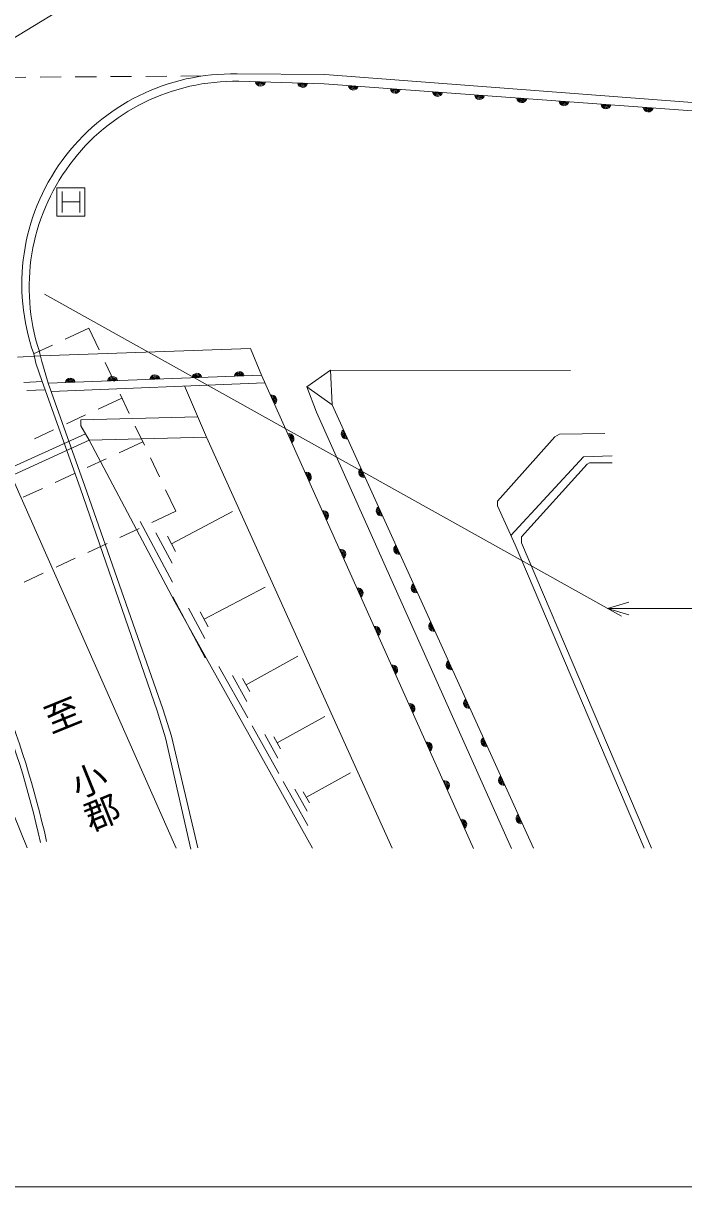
# Model space of a CAD drawing. Units: millimetres, scale not verified. Extents: x 40000 to 680000, y 20000 to 380000.
# Drawn here: x 392279 to 439155, y 205000 to 287598 of the extents above; entities that cross this region are included whole.
import ezdxf
from ezdxf.enums import TextEntityAlignment as Align

# ---------------------------------------------------------------- set-up
doc = ezdxf.new("R2010")
doc.units = ezdxf.units.MM
doc.header["$LTSCALE"] = 1000
for name, color, linetype, lineweight in [('M-BGD', 7, 'Continuous', 13), ('M-STR-HTXT', 7, 'Continuous', 13), ('M-STR-STRD', 7, 'Continuous', 13), ('M-TTL-BAND', 7, 'Continuous', 13)]:
    doc.layers.add(name, color=color, linetype=linetype, lineweight=lineweight)
doc.layers.add('M-BGD-HTXT', color=7, linetype='Continuous')
doc.styles.add('@ＭＳ ゴシック', font='')
doc.styles.get('@ＭＳ ゴシック').set_extended_font_data('@MS Gothic')

msp = doc.modelspace()

# ---------------------------------------------------------------- linework, layer by layer
at = {"layer": 'M-BGD'}
for p, q in [((352335, 343830), (403129, 229035)), ((390972, 283754), (392472, 283765)), ((393472, 283773), (394972, 283784)), ((395972, 283792), (397472, 283803)), ((398472, 283810), (399971, 283822)), ((400971, 283829), (402471, 283841)), ((403471, 283848), (405045, 283860)), ((395264, 265177), (396930, 265950)), ((396930, 265950), (397656, 264422)), ((392995, 264126), (394356, 264757)), ((391860, 263904), (393493, 263979)), ((398085, 263518), (398729, 262164)), ((414075, 262981), (431129, 262945)), ((393610, 262160), (392322, 262106)), ((394257, 261463), (409419, 262080)), ((403731, 261848), (405284, 258206)), ((392535, 261527), (393820, 261572)), ((399159, 261260), (399802, 259906)), ((397604, 260212), (399285, 260994)), ((414213, 260501), (428500, 229025)), ((395337, 259157), (396697, 259790)), ((413085, 259989), (426939, 229014)), ((393070, 258103), (394431, 258736)), ((400232, 259003), (400876, 257648)), ((378275, 250125), (396692, 258451)), ((396949, 257998), (378552, 249569)), ((396949, 257998), (405284, 258206)), ((399080, 257106), (400762, 257888)), ((405284, 258206), (418456, 229047)), ((396813, 256052), (398173, 256684)), ((401305, 256745), (401949, 255390)), ((394547, 254997), (395907, 255630)), ((392280, 253943), (393640, 254576)), ((402378, 254487), (403104, 252959)), ((403104, 252959), (401399, 252159)), ((402802, 250641), (407119, 252931)), ((402868, 247910), (400577, 252227)), ((400493, 251735), (399135, 251098)), ((402835, 249276), (401690, 251434)), ((403088, 250101), (402515, 251181)), ((398230, 250674), (396872, 250037)), ((395966, 249613), (394608, 248977)), ((393702, 248552), (392344, 247916)), ((405123, 245284), (409440, 247574)), ((405189, 242553), (402898, 246869)), ((405156, 243918), (404011, 246076)), ((405409, 244744), (404836, 245823)), ((408101, 240623), (411758, 242664)), ((408207, 238285), (406167, 241942)), ((408154, 239454), (407134, 241283)), ((408356, 240166), (407846, 241081)), ((410308, 236507), (413687, 238392)), ((410406, 234345), (408520, 237725)), ((410357, 235426), (409414, 237116)), ((410543, 236084), (410072, 236929)), ((412464, 230656), (410723, 233776)), ((412374, 232651), (415494, 234393)), ((412419, 231654), (411549, 233214)), ((412592, 232261), (412156, 233042))]:
    msp.add_line(p, q, dxfattribs=at)
for points in [[(391665, 269405), (387620, 280701), (387924, 282782), (388532, 284287), (390782, 286033), (397010, 289859), (398179, 290179), (416052, 290003), (439148, 290716), (459903, 291216), (471303, 291591)], [(407451, 283999), (413671, 283963), (441942, 281804)], [(407577, 283480), (413635, 283305), (441685, 281229)], [(392551, 229050), (390664, 233748), (388221, 239429), (377794, 262235), (374292, 269604)], [(404669, 229069), (402800, 236986), (402194, 238924), (396659, 254728), (394049, 262046), (393588, 263577), (393453, 264147), (393402, 264359)], [(409177, 262621), (408407, 264517), (393493, 263979)], [(404167, 228956), (402381, 236871), (401781, 238787), (396310, 254608), (393610, 262160), (393168, 263464), (393113, 263700), (393018, 264136)], [(412404, 261785), (414075, 262981), (414213, 260501)], [(424234, 229006), (409177, 262621), (394049, 262046)], [(414213, 260501), (412404, 261785), (413085, 259989)], [(396949, 257998), (396366, 259026), (396366, 259436), (404660, 259668)], [(412798, 229031), (403036, 246525), (396949, 257998)], [(433562, 258469), (430345, 258417), (430006, 258248), (425942, 253676), (425942, 253337), (427188, 250578), (436356, 229038)], [(426890, 251238), (432038, 256808), (434070, 256893)], [(436864, 229038), (427635, 250712), (427635, 251136), (432292, 256300), (432461, 256385), (434070, 256385)]]:
    msp.add_lwpolyline(points, dxfattribs=at)
for centre, radius, start, end in [((407103, 269077), 14926, 88.66258, 199.32898), ((407331, 268848), 14635, 89.0352, 197.86213), ((409109, 283490), 354, 187.14214, 349.54731), ((409109, 283490), 283, 189.36617, 347.32327), ((409109, 283490), 212, 193.1125, 343.57695), ((409109, 283490), 142, 200.82423, 335.86522), ((409109, 283490), 100, 211.14189, 325.54756), ((412107, 283403), 354, 187.14214, 349.54731), ((412107, 283403), 283, 189.36617, 347.32327), ((412107, 283403), 212, 193.1125, 343.57695), ((412107, 283403), 142, 200.82423, 335.86522), ((412107, 283403), 100, 211.14189, 325.54756), ((415697, 283207), 354, 184.56365, 346.96883), ((415697, 283207), 283, 186.78769, 344.74479), ((415697, 283207), 212, 190.53402, 340.99846), ((415697, 283207), 142, 198.24575, 333.28673), ((415697, 283207), 100, 208.56341, 322.96907), ((418689, 282985), 354, 184.56365, 346.96883), ((418689, 282985), 283, 186.78769, 344.74479), ((418689, 282985), 212, 190.53402, 340.99846), ((418689, 282985), 142, 198.24575, 333.28673), ((418689, 282985), 100, 208.56341, 322.96907), ((421681, 282764), 354, 184.56365, 346.96883), ((421681, 282764), 283, 186.78769, 344.74479), ((421681, 282764), 212, 190.53402, 340.99846), ((421681, 282764), 142, 198.24575, 333.28673), ((421681, 282764), 100, 208.56341, 322.96907), ((424672, 282542), 354, 184.56365, 346.96883), ((424672, 282542), 283, 186.78769, 344.74479), ((424672, 282542), 212, 190.53402, 340.99846), ((424672, 282542), 142, 198.24575, 333.28673), ((424672, 282542), 100, 208.56341, 322.96907), ((427664, 282321), 354, 184.56365, 346.96883), ((427664, 282321), 283, 186.78769, 344.74479), ((427664, 282321), 212, 190.53402, 340.99846), ((427664, 282321), 142, 198.24575, 333.28673), ((427664, 282321), 100, 208.56341, 322.96907), ((430656, 282099), 354, 184.56365, 346.96883), ((430656, 282099), 283, 186.78769, 344.74479), ((430656, 282099), 212, 190.53402, 340.99846), ((430656, 282099), 142, 198.24575, 333.28673), ((430656, 282099), 100, 208.56341, 322.96907), ((433648, 281878), 354, 184.56365, 346.96883), ((433648, 281878), 283, 186.78769, 344.74479), ((433648, 281878), 212, 190.53402, 340.99846), ((433648, 281878), 142, 198.24575, 333.28673), ((433648, 281878), 100, 208.56341, 322.96907), ((436640, 281656), 354, 184.56365, 346.96883), ((436640, 281656), 283, 186.78769, 344.74479), ((436640, 281656), 212, 190.53402, 340.99846), ((436640, 281656), 142, 198.24575, 333.28673), ((436640, 281656), 100, 208.56341, 322.96907), ((404613, 262393), 354, 10.97316, 173.37834), ((404613, 262393), 283, 13.1972, 171.1543), ((407611, 262507), 354, 10.97316, 173.37834), ((407611, 262507), 283, 13.1972, 171.1543), ((407611, 262507), 212, 16.94353, 167.40797), ((395619, 262052), 354, 10.97316, 173.37834), ((395619, 262052), 283, 13.1972, 171.1543), ((395619, 262052), 212, 16.94353, 167.40797), ((395619, 262052), 142, 24.65526, 159.69624), ((395619, 262052), 100, 34.97292, 149.37858), ((398617, 262166), 354, 10.97316, 173.37834), ((398617, 262166), 283, 13.1972, 171.1543), ((398617, 262166), 212, 16.94353, 167.40797), ((398617, 262166), 142, 24.65526, 159.69624), ((398617, 262166), 100, 34.97292, 149.37858), ((401615, 262280), 354, 10.97316, 173.37834), ((401615, 262280), 283, 13.1972, 171.1543), ((401615, 262280), 212, 16.94353, 167.40797), ((401615, 262280), 142, 24.65526, 159.69624), ((401615, 262280), 100, 34.97292, 149.37858), ((404613, 262393), 212, 16.94353, 167.40797), ((404613, 262393), 142, 24.65526, 159.69624), ((404613, 262393), 100, 34.97292, 149.37858), ((407611, 262507), 142, 24.65526, 159.69624), ((407611, 262507), 100, 34.97292, 149.37858), ((409911, 260850), 354, 302.92625, 105.33143), ((409911, 260850), 283, 305.15029, 103.10739), ((409911, 260850), 212, 308.89662, 99.36106), ((409911, 260850), 142, 316.60835, 91.64933), ((409911, 260850), 100, 326.92601, 81.33167), ((415206, 258445), 354, 123.20997, 285.61515), ((415206, 258445), 283, 125.43401, 283.39111), ((415206, 258445), 212, 129.18034, 279.64479), ((415206, 258445), 142, 136.89207, 271.93306), ((411137, 258112), 354, 302.92625, 105.33143), ((411137, 258112), 283, 305.15029, 103.10739), ((411137, 258112), 212, 308.89662, 99.36106), ((411137, 258112), 142, 316.60835, 91.64933), ((411137, 258112), 100, 326.92601, 81.33167), ((415206, 258445), 100, 147.20973, 261.6154), ((412364, 255374), 354, 302.92625, 105.33143), ((412364, 255374), 283, 305.15029, 103.10739), ((412364, 255374), 212, 308.89662, 99.36106), ((412364, 255374), 142, 316.60835, 91.64933), ((412364, 255374), 100, 326.92601, 81.33167), ((416446, 255713), 354, 123.20997, 285.61515), ((416446, 255713), 283, 125.43401, 283.39111), ((416446, 255713), 212, 129.18034, 279.64479), ((416446, 255713), 142, 136.89207, 271.93306), ((416446, 255713), 100, 147.20973, 261.6154), ((413590, 252636), 354, 302.92625, 105.33143), ((413590, 252636), 283, 305.15029, 103.10739), ((413590, 252636), 212, 308.89662, 99.36106), ((413590, 252636), 142, 316.60835, 91.64933), ((417686, 252981), 354, 123.20997, 285.61515), ((417686, 252981), 283, 125.43401, 283.39111), ((417686, 252981), 212, 129.18034, 279.64479), ((417686, 252981), 142, 136.89207, 271.93306), ((417686, 252981), 100, 147.20973, 261.6154), ((413590, 252636), 100, 326.92601, 81.33167), ((418926, 250249), 354, 123.20997, 285.61515), ((418926, 250249), 283, 125.43401, 283.39111), ((418926, 250249), 212, 129.18034, 279.64479), ((418926, 250249), 142, 136.89207, 271.93306), ((418926, 250249), 100, 147.20973, 261.6154), ((414816, 249898), 354, 302.92625, 105.33143), ((414816, 249898), 283, 305.15029, 103.10739), ((414816, 249898), 212, 308.89662, 99.36106), ((414816, 249898), 142, 316.60835, 91.64933), ((414816, 249898), 100, 326.92601, 81.33167), ((420166, 247518), 354, 123.20997, 285.61515), ((416043, 247160), 354, 302.92625, 105.33143), ((416043, 247160), 283, 305.15029, 103.10739), ((416043, 247160), 212, 308.89662, 99.36106), ((416043, 247160), 142, 316.60835, 91.64933), ((416043, 247160), 100, 326.92601, 81.33167), ((420166, 247518), 283, 125.43401, 283.39111), ((420166, 247518), 212, 129.18034, 279.64479), ((420166, 247518), 142, 136.89207, 271.93306), ((420166, 247518), 100, 147.20973, 261.6154), ((417269, 244422), 354, 302.92625, 105.33143), ((417269, 244422), 283, 305.15029, 103.10739), ((417269, 244422), 212, 308.89662, 99.36106), ((417269, 244422), 142, 316.60835, 91.64933), ((417269, 244422), 100, 326.92601, 81.33167), ((421406, 244786), 354, 123.20997, 285.61515), ((421406, 244786), 283, 125.43401, 283.39111), ((421406, 244786), 212, 129.18034, 279.64479), ((421406, 244786), 142, 136.89207, 271.93306), ((421406, 244786), 100, 147.20973, 261.6154), ((418496, 241684), 354, 302.92625, 105.33143), ((422646, 242054), 354, 123.20997, 285.61515), ((422646, 242054), 283, 125.43401, 283.39111), ((422646, 242054), 212, 129.18034, 279.64479), ((422646, 242054), 142, 136.89207, 271.93306), ((422646, 242054), 100, 147.20973, 261.6154), ((418496, 241684), 283, 305.15029, 103.10739), ((418496, 241684), 212, 308.89662, 99.36106), ((418496, 241684), 142, 316.60835, 91.64933), ((418496, 241684), 100, 326.92601, 81.33167), ((324561, 213883), 71116, 12.70007, 21.95875), ((334236, 216671), 60619, 12.16784, 22.97915), ((423886, 239322), 354, 123.20997, 285.61515), ((423886, 239322), 283, 125.43401, 283.39111), ((419722, 238947), 354, 302.92625, 105.33143), ((419722, 238947), 283, 305.15029, 103.10739), ((419722, 238947), 212, 308.89662, 99.36106), ((419722, 238947), 142, 316.60835, 91.64933), ((419722, 238947), 100, 326.92601, 81.33167), ((423886, 239322), 212, 129.18034, 279.64479), ((423886, 239322), 142, 136.89207, 271.93306), ((423886, 239322), 100, 147.20973, 261.6154), ((420948, 236209), 354, 302.92625, 105.33143), ((420948, 236209), 283, 305.15029, 103.10739), ((420948, 236209), 212, 308.89662, 99.36106), ((420948, 236209), 142, 316.60835, 91.64933), ((420948, 236209), 100, 326.92601, 81.33167), ((425126, 236590), 354, 123.20997, 285.61515), ((425126, 236590), 283, 125.43401, 283.39111), ((425126, 236590), 212, 129.18034, 279.64479), ((425126, 236590), 142, 136.89207, 271.93306), ((425126, 236590), 100, 147.20973, 261.6154), ((422175, 233471), 354, 302.92625, 105.33143), ((422175, 233471), 283, 305.15029, 103.10739), ((426366, 233859), 354, 123.20997, 285.61515), ((426366, 233859), 283, 125.43401, 283.39111), ((426366, 233859), 212, 129.18034, 279.64479), ((426366, 233859), 142, 136.89207, 271.93306), ((426366, 233859), 100, 147.20973, 261.6154), ((422175, 233471), 212, 308.89662, 99.36106), ((422175, 233471), 142, 316.60835, 91.64933), ((422175, 233471), 100, 326.92601, 81.33167), ((427606, 231127), 354, 123.20997, 285.61515), ((427606, 231127), 283, 125.43401, 283.39111), ((427606, 231127), 212, 129.18034, 279.64479), ((423401, 230733), 354, 302.92625, 105.33143), ((423401, 230733), 283, 305.15029, 103.10739), ((423401, 230733), 212, 308.89662, 99.36106), ((423401, 230733), 142, 316.60835, 91.64933), ((423401, 230733), 100, 326.92601, 81.33167), ((427606, 231127), 142, 136.89207, 271.93306), ((427606, 231127), 100, 147.20973, 261.6154)]:
    msp.add_arc(centre, radius, start, end, dxfattribs=at)
at = {"layer": 'M-STR-HTXT'}
for p, q in [((393777, 268371), (434729, 245500)), ((433748, 246047), (435248, 246497)), ((433748, 246047), (471242, 246047)), ((433748, 246047), (435248, 245597))]:
    msp.add_line(p, q, dxfattribs=at)
at = {"layer": 'M-STR-STRD'}
for p, q in [((394657, 273911), (394657, 275911)), ((394657, 275911), (396657, 275911)), ((396657, 275911), (396657, 273911)), ((395032, 275661), (395032, 274161)), ((396282, 275661), (396282, 274161)), ((395032, 274911), (396282, 274911)), ((396657, 273911), (394657, 273911))]:
    msp.add_line(p, q, dxfattribs=at)
at = {"layer": 'M-TTL-BAND'}
msp.add_line((40000, 205000), (579000, 205000), dxfattribs=at)

# ---------------------------------------------------------------- texts
at = {"layer": 'M-BGD-HTXT', "style": '@ＭＳ ゴシック'}
msp.add_text('至\u3000小郡', height=1833, rotation=292.074, dxfattribs=at).set_placement((396422, 235029), align=Align.MIDDLE_CENTER)

doc.saveas('drawing.dxf')
